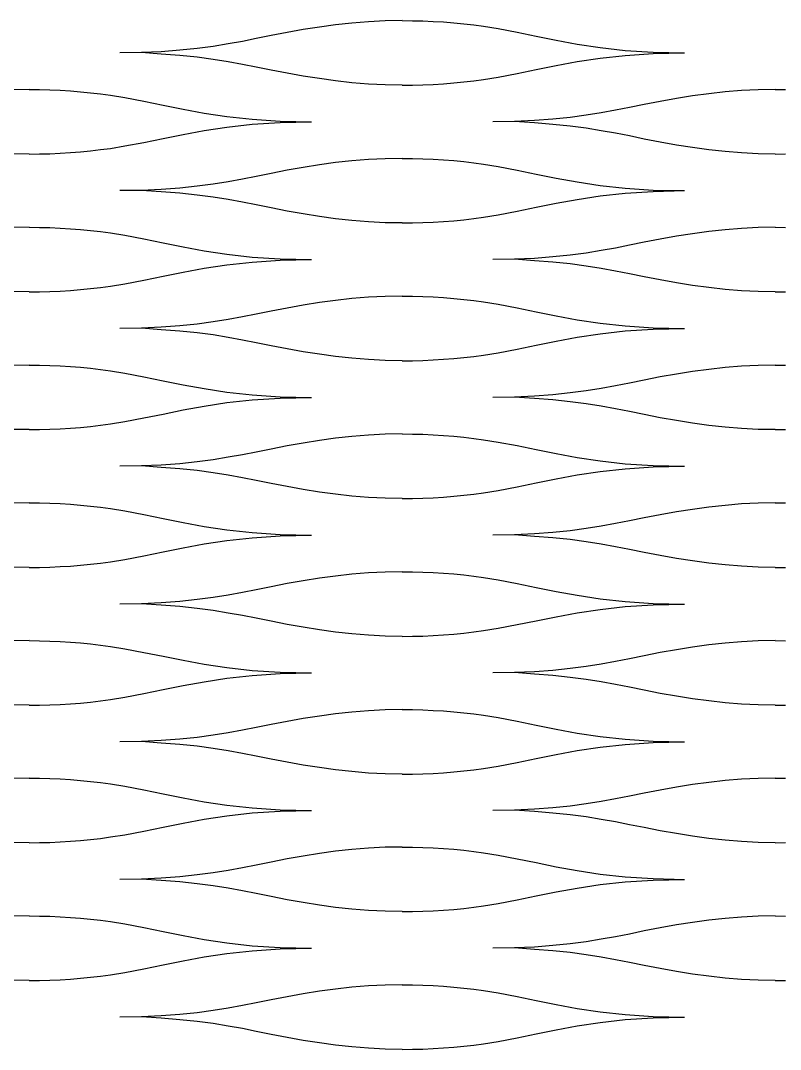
# Model space of a CAD drawing. Extents: x -52 to 52, y -74 to 74.
# Drawn here: x -26.3 to 0.18, y -36.51 to -0.68 of the extents above; entities that cross this region are included whole.
import ezdxf

# ---------------------------------------------------------------- set-up
doc = ezdxf.new("R2010")
doc.units = 0
doc.header["$MEASUREMENT"] = 0
doc.layers.get('0').update_dxf_attribs({"linetype": 'CONTINUOUS'})

msp = doc.modelspace()

# ---------------------------------------------------------------- linework, layer by layer
for p, q in [((-14.174, -0.716), (-14.749, -0.763)), ((-13.592, -0.687), (-14.174, -0.716)), ((-13, -0.677), (-13.592, -0.687)), ((-13, -0.677), (-12.639, -0.68)), ((-12.639, -0.68), (-12.278, -0.689)), ((-12.278, -0.689), (-11.918, -0.705)), ((-11.918, -0.705), (-11.56, -0.726)), ((-16.446, -0.992), (-17.007, -1.092)), ((-15.883, -0.903), (-16.446, -0.992)), ((-15.318, -0.826), (-15.883, -0.903)), ((-14.749, -0.763), (-15.318, -0.826)), ((-11.56, -0.726), (-11.205, -0.755)), ((-11.205, -0.755), (-10.854, -0.789)), ((-10.854, -0.789), (-10.506, -0.829)), ((-10.506, -0.829), (-10.163, -0.876)), ((-10.163, -0.876), (-9.659, -0.958)), ((-9.659, -0.958), (-8.996, -1.084)), ((-18.561, -1.4), (-19.061, -1.49)), ((-18.083, -1.306), (-18.561, -1.4)), ((-17.569, -1.201), (-18.083, -1.306)), ((-17.007, -1.092), (-17.569, -1.201)), ((-8.996, -1.084), (-8.328, -1.221)), ((-8.328, -1.221), (-7.636, -1.362)), ((-7.636, -1.362), (-6.901, -1.497)), ((-22.087, -1.791), (-22.839, -1.802)), ((-21.392, -1.76), (-22.087, -1.791)), ((-21.392, -1.843), (-22.087, -1.791)), ((-20.748, -1.711), (-21.392, -1.76)), ((-20.148, -1.649), (-20.748, -1.711)), ((-19.588, -1.574), (-20.148, -1.649)), ((-19.061, -1.49), (-19.588, -1.574)), ((-6.901, -1.497), (-6.105, -1.617)), ((-6.105, -1.617), (-5.229, -1.714)), ((-5.229, -1.714), (-4.254, -1.778)), ((-4.254, -1.778), (-3.161, -1.802)), ((-20.748, -1.892), (-21.392, -1.843)), ((-20.148, -1.954), (-20.748, -1.892)), ((-19.588, -2.029), (-20.148, -1.954)), ((-19.061, -2.113), (-19.588, -2.029)), ((-18.561, -2.203), (-19.061, -2.113)), ((-7.636, -2.241), (-6.901, -2.106)), ((-6.901, -2.106), (-6.105, -1.986)), ((-6.105, -1.986), (-5.229, -1.889)), ((-5.229, -1.889), (-4.254, -1.825)), ((-4.254, -1.825), (-3.161, -1.802)), ((-18.083, -2.297), (-18.561, -2.203)), ((-17.569, -2.402), (-18.083, -2.297)), ((-17.007, -2.511), (-17.569, -2.402)), ((-8.996, -2.519), (-8.328, -2.382)), ((-8.328, -2.382), (-7.636, -2.241)), ((-16.446, -2.611), (-17.007, -2.511)), ((-15.883, -2.7), (-16.446, -2.611)), ((-15.318, -2.777), (-15.883, -2.7)), ((-14.749, -2.84), (-15.318, -2.777)), ((-14.174, -2.887), (-14.749, -2.84)), ((-11.56, -2.876), (-11.205, -2.848)), ((-11.205, -2.848), (-10.854, -2.814)), ((-10.854, -2.814), (-10.506, -2.774)), ((-10.506, -2.774), (-10.163, -2.727)), ((-10.163, -2.727), (-9.659, -2.645)), ((-9.659, -2.645), (-8.996, -2.519)), ((-26, -3.076), (-26.592, -3.087)), ((-26, -3.076), (-25.639, -3.079)), ((-25.639, -3.079), (-25.278, -3.089)), ((-25.278, -3.089), (-24.918, -3.104)), ((-24.918, -3.104), (-24.56, -3.126)), ((-24.56, -3.126), (-24.205, -3.154)), ((-24.205, -3.154), (-23.854, -3.188)), ((-23.854, -3.188), (-23.506, -3.229)), ((-13.592, -2.916), (-14.174, -2.887)), ((-13, -2.926), (-13.592, -2.916)), ((-13, -2.926), (-12.639, -2.923)), ((-12.639, -2.923), (-12.278, -2.914)), ((-12.278, -2.914), (-11.918, -2.898)), ((-11.918, -2.898), (-11.56, -2.876)), ((-1.749, -3.163), (-2.318, -3.225)), ((-1.174, -3.116), (-1.749, -3.163)), ((-0.592, -3.087), (-1.174, -3.116)), ((0, -3.076), (-0.592, -3.087)), ((0, -3.076), (0.361, -3.079)), ((-23.506, -3.229), (-23.163, -3.276)), ((-23.163, -3.276), (-22.659, -3.357)), ((-22.659, -3.357), (-21.996, -3.483)), ((-21.996, -3.483), (-21.328, -3.621)), ((-4.007, -3.491), (-4.569, -3.6)), ((-3.446, -3.391), (-4.007, -3.491)), ((-2.883, -3.302), (-3.446, -3.391)), ((-2.318, -3.225), (-2.883, -3.302)), ((-21.328, -3.621), (-20.636, -3.762)), ((-20.636, -3.762), (-19.901, -3.896)), ((-19.901, -3.896), (-19.105, -4.017)), ((-6.061, -3.89), (-6.588, -3.974)), ((-5.561, -3.799), (-6.061, -3.89)), ((-5.083, -3.705), (-5.561, -3.799)), ((-4.569, -3.6), (-5.083, -3.705)), ((-19.105, -4.017), (-18.229, -4.113)), ((-19.105, -4.386), (-18.229, -4.289)), ((-18.229, -4.113), (-17.254, -4.178)), ((-18.229, -4.289), (-17.254, -4.225)), ((-17.254, -4.178), (-16.161, -4.201)), ((-17.254, -4.225), (-16.161, -4.201)), ((-9.087, -4.19), (-9.839, -4.201)), ((-8.392, -4.159), (-9.087, -4.19)), ((-8.392, -4.243), (-9.087, -4.19)), ((-7.748, -4.111), (-8.392, -4.159)), ((-7.748, -4.291), (-8.392, -4.243)), ((-7.148, -4.048), (-7.748, -4.111)), ((-7.148, -4.354), (-7.748, -4.291)), ((-6.588, -3.974), (-7.148, -4.048)), ((-21.328, -4.781), (-20.636, -4.641)), ((-20.636, -4.641), (-19.901, -4.506)), ((-19.901, -4.506), (-19.105, -4.386)), ((-6.588, -4.429), (-7.148, -4.354)), ((-6.061, -4.513), (-6.588, -4.429)), ((-5.561, -4.603), (-6.061, -4.513)), ((-5.083, -4.697), (-5.561, -4.603)), ((-22.659, -5.045), (-21.996, -4.919)), ((-21.996, -4.919), (-21.328, -4.781)), ((-4.569, -4.802), (-5.083, -4.697)), ((-4.007, -4.911), (-4.569, -4.802)), ((-3.446, -5.011), (-4.007, -4.911)), ((-2.883, -5.1), (-3.446, -5.011)), ((-26, -5.326), (-26.592, -5.316)), ((-26, -5.326), (-25.639, -5.323)), ((-25.639, -5.323), (-25.278, -5.314)), ((-25.278, -5.314), (-24.918, -5.298)), ((-24.918, -5.298), (-24.56, -5.276)), ((-24.56, -5.276), (-24.205, -5.248)), ((-24.205, -5.248), (-23.854, -5.214)), ((-23.854, -5.214), (-23.506, -5.173)), ((-23.506, -5.173), (-23.163, -5.127)), ((-23.163, -5.127), (-22.659, -5.045)), ((-2.318, -5.177), (-2.883, -5.1)), ((-1.749, -5.24), (-2.318, -5.177)), ((-1.174, -5.286), (-1.749, -5.24)), ((-0.592, -5.316), (-1.174, -5.286)), ((0, -5.326), (-0.592, -5.316)), ((0, -5.326), (0.361, -5.323)), ((-15.883, -5.702), (-16.446, -5.791)), ((-15.318, -5.625), (-15.883, -5.702)), ((-14.749, -5.563), (-15.318, -5.625)), ((-14.174, -5.516), (-14.749, -5.563)), ((-13.592, -5.487), (-14.174, -5.516)), ((-13, -5.476), (-13.592, -5.487)), ((-13, -5.476), (-12.639, -5.479)), ((-12.639, -5.479), (-12.278, -5.489)), ((-12.278, -5.489), (-11.918, -5.504)), ((-11.918, -5.504), (-11.56, -5.526)), ((-11.56, -5.526), (-11.205, -5.554)), ((-11.205, -5.554), (-10.854, -5.588)), ((-10.854, -5.588), (-10.506, -5.629)), ((-10.506, -5.629), (-10.163, -5.676)), ((-10.163, -5.676), (-9.659, -5.757)), ((-17.569, -6), (-18.083, -6.105)), ((-17.007, -5.891), (-17.569, -6)), ((-16.446, -5.791), (-17.007, -5.891)), ((-9.659, -5.757), (-8.996, -5.883)), ((-8.996, -5.883), (-8.328, -6.021)), ((-8.328, -6.021), (-7.636, -6.162)), ((-20.148, -6.448), (-20.748, -6.511)), ((-19.588, -6.374), (-20.148, -6.448)), ((-19.061, -6.29), (-19.588, -6.374)), ((-18.561, -6.199), (-19.061, -6.29)), ((-18.083, -6.105), (-18.561, -6.199)), ((-7.636, -6.162), (-6.901, -6.296)), ((-6.901, -6.296), (-6.105, -6.417)), ((-6.105, -6.417), (-5.229, -6.513)), ((-22.087, -6.59), (-22.839, -6.601)), ((-21.392, -6.559), (-22.087, -6.59)), ((-21.392, -6.643), (-22.087, -6.59)), ((-20.748, -6.511), (-21.392, -6.559)), ((-20.748, -6.691), (-21.392, -6.643)), ((-20.148, -6.754), (-20.748, -6.691)), ((-19.588, -6.829), (-20.148, -6.754)), ((-6.901, -6.906), (-6.105, -6.786)), ((-6.105, -6.786), (-5.229, -6.689)), ((-5.229, -6.513), (-4.254, -6.578)), ((-5.229, -6.689), (-4.254, -6.625)), ((-4.254, -6.578), (-3.161, -6.601)), ((-4.254, -6.625), (-3.161, -6.601)), ((-19.061, -6.913), (-19.588, -6.829)), ((-18.561, -7.003), (-19.061, -6.913)), ((-18.083, -7.097), (-18.561, -7.003)), ((-17.569, -7.202), (-18.083, -7.097)), ((-8.328, -7.181), (-7.636, -7.041)), ((-7.636, -7.041), (-6.901, -6.906)), ((-17.007, -7.311), (-17.569, -7.202)), ((-16.446, -7.411), (-17.007, -7.311)), ((-15.883, -7.5), (-16.446, -7.411)), ((-15.318, -7.577), (-15.883, -7.5)), ((-10.163, -7.527), (-9.659, -7.445)), ((-9.659, -7.445), (-8.996, -7.319)), ((-8.996, -7.319), (-8.328, -7.181)), ((-26, -7.876), (-26.592, -7.886)), ((-26, -7.876), (-25.639, -7.879)), ((-25.639, -7.879), (-25.278, -7.888)), ((-14.749, -7.64), (-15.318, -7.577)), ((-14.174, -7.686), (-14.749, -7.64)), ((-13.592, -7.716), (-14.174, -7.686)), ((-13, -7.726), (-13.592, -7.716)), ((-13, -7.726), (-12.639, -7.723)), ((-12.639, -7.723), (-12.278, -7.714)), ((-12.278, -7.714), (-11.918, -7.698)), ((-11.918, -7.698), (-11.56, -7.676)), ((-11.56, -7.676), (-11.205, -7.648)), ((-11.205, -7.648), (-10.854, -7.614)), ((-10.854, -7.614), (-10.506, -7.573)), ((-10.506, -7.573), (-10.163, -7.527)), ((0, -7.876), (-0.592, -7.886)), ((0, -7.876), (0.361, -7.879)), ((-25.278, -7.888), (-24.918, -7.904)), ((-24.918, -7.904), (-24.56, -7.926)), ((-24.56, -7.926), (-24.205, -7.954)), ((-24.205, -7.954), (-23.854, -7.988)), ((-23.854, -7.988), (-23.506, -8.029)), ((-23.506, -8.029), (-23.163, -8.075)), ((-23.163, -8.075), (-22.659, -8.157)), ((-22.659, -8.157), (-21.996, -8.283)), ((-3.446, -8.191), (-4.007, -8.291)), ((-2.883, -8.102), (-3.446, -8.191)), ((-2.318, -8.025), (-2.883, -8.102)), ((-1.749, -7.962), (-2.318, -8.025)), ((-1.174, -7.916), (-1.749, -7.962)), ((-0.592, -7.886), (-1.174, -7.916)), ((-21.996, -8.283), (-21.328, -8.421)), ((-21.328, -8.421), (-20.636, -8.561)), ((-20.636, -8.561), (-19.901, -8.696)), ((-5.561, -8.599), (-6.061, -8.689)), ((-5.083, -8.505), (-5.561, -8.599)), ((-4.569, -8.4), (-5.083, -8.505)), ((-4.007, -8.291), (-4.569, -8.4)), ((-19.901, -8.696), (-19.105, -8.816)), ((-19.105, -8.816), (-18.229, -8.913)), ((-18.229, -8.913), (-17.254, -8.977)), ((-8.392, -8.959), (-9.087, -8.99)), ((-7.748, -8.911), (-8.392, -8.959)), ((-7.148, -8.848), (-7.748, -8.911)), ((-6.588, -8.773), (-7.148, -8.848)), ((-6.061, -8.689), (-6.588, -8.773)), ((-20.636, -9.44), (-19.901, -9.306)), ((-19.901, -9.306), (-19.105, -9.185)), ((-19.105, -9.185), (-18.229, -9.089)), ((-18.229, -9.089), (-17.254, -9.024)), ((-17.254, -8.977), (-16.161, -9.001)), ((-17.254, -9.024), (-16.161, -9.001)), ((-9.087, -8.99), (-9.839, -9.001)), ((-8.392, -9.043), (-9.087, -8.99)), ((-7.748, -9.091), (-8.392, -9.043)), ((-7.148, -9.154), (-7.748, -9.091)), ((-6.588, -9.228), (-7.148, -9.154)), ((-6.061, -9.312), (-6.588, -9.228)), ((-5.561, -9.403), (-6.061, -9.312)), ((-21.996, -9.719), (-21.328, -9.581)), ((-21.328, -9.581), (-20.636, -9.44)), ((-5.083, -9.497), (-5.561, -9.403)), ((-4.569, -9.602), (-5.083, -9.497)), ((-4.007, -9.711), (-4.569, -9.602)), ((-24.205, -10.048), (-23.854, -10.013)), ((-23.854, -10.013), (-23.506, -9.973)), ((-23.506, -9.973), (-23.163, -9.926)), ((-23.163, -9.926), (-22.659, -9.845)), ((-22.659, -9.845), (-21.996, -9.719)), ((-3.446, -9.811), (-4.007, -9.711)), ((-2.883, -9.9), (-3.446, -9.811)), ((-2.318, -9.977), (-2.883, -9.9)), ((-1.749, -10.039), (-2.318, -9.977)), ((-26, -10.126), (-26.592, -10.116)), ((-26, -10.126), (-25.639, -10.123)), ((-25.639, -10.123), (-25.278, -10.113)), ((-25.278, -10.113), (-24.918, -10.098)), ((-24.918, -10.098), (-24.56, -10.076)), ((-24.56, -10.076), (-24.205, -10.048)), ((-14.749, -10.362), (-15.318, -10.425)), ((-14.174, -10.316), (-14.749, -10.362)), ((-13.592, -10.286), (-14.174, -10.316)), ((-13, -10.276), (-13.592, -10.286)), ((-13, -10.276), (-12.639, -10.279)), ((-12.639, -10.279), (-12.278, -10.288)), ((-12.278, -10.288), (-11.918, -10.304)), ((-11.918, -10.304), (-11.56, -10.326)), ((-11.56, -10.326), (-11.205, -10.354)), ((-11.205, -10.354), (-10.854, -10.388)), ((-10.854, -10.388), (-10.506, -10.429)), ((-1.174, -10.086), (-1.749, -10.039)), ((-0.592, -10.116), (-1.174, -10.086)), ((0, -10.126), (-0.592, -10.116)), ((0, -10.126), (0.361, -10.123)), ((-17.007, -10.691), (-17.569, -10.8)), ((-16.446, -10.591), (-17.007, -10.691)), ((-15.883, -10.502), (-16.446, -10.591)), ((-15.318, -10.425), (-15.883, -10.502)), ((-10.506, -10.429), (-10.163, -10.475)), ((-10.163, -10.475), (-9.659, -10.557)), ((-9.659, -10.557), (-8.996, -10.683)), ((-8.996, -10.683), (-8.328, -10.821)), ((-19.061, -11.089), (-19.588, -11.173)), ((-18.561, -10.999), (-19.061, -11.089)), ((-18.083, -10.905), (-18.561, -10.999)), ((-17.569, -10.8), (-18.083, -10.905)), ((-8.328, -10.821), (-7.636, -10.961)), ((-7.636, -10.961), (-6.901, -11.096)), ((-6.901, -11.096), (-6.105, -11.216)), ((-22.087, -11.39), (-22.839, -11.401)), ((-21.392, -11.359), (-22.087, -11.39)), ((-21.392, -11.443), (-22.087, -11.39)), ((-20.748, -11.311), (-21.392, -11.359)), ((-20.748, -11.491), (-21.392, -11.443)), ((-20.148, -11.248), (-20.748, -11.311)), ((-19.588, -11.173), (-20.148, -11.248)), ((-6.105, -11.216), (-5.229, -11.313)), ((-5.229, -11.313), (-4.254, -11.377)), ((-5.229, -11.489), (-4.254, -11.424)), ((-4.254, -11.377), (-3.161, -11.401)), ((-4.254, -11.424), (-3.161, -11.401)), ((-20.148, -11.554), (-20.748, -11.491)), ((-19.588, -11.628), (-20.148, -11.554)), ((-19.061, -11.712), (-19.588, -11.628)), ((-18.561, -11.803), (-19.061, -11.712)), ((-18.083, -11.897), (-18.561, -11.803)), ((-7.636, -11.84), (-6.901, -11.706)), ((-6.901, -11.706), (-6.105, -11.585)), ((-6.105, -11.585), (-5.229, -11.489)), ((-17.569, -12.002), (-18.083, -11.897)), ((-17.007, -12.111), (-17.569, -12.002)), ((-16.446, -12.211), (-17.007, -12.111)), ((-9.659, -12.245), (-8.996, -12.119)), ((-8.996, -12.119), (-8.328, -11.981)), ((-8.328, -11.981), (-7.636, -11.84)), ((-15.883, -12.3), (-16.446, -12.211)), ((-15.318, -12.377), (-15.883, -12.3)), ((-14.749, -12.439), (-15.318, -12.377)), ((-14.174, -12.486), (-14.749, -12.439)), ((-13.592, -12.516), (-14.174, -12.486)), ((-13, -12.526), (-13.592, -12.516)), ((-13, -12.526), (-12.639, -12.523)), ((-12.639, -12.523), (-12.278, -12.513)), ((-12.278, -12.513), (-11.918, -12.498)), ((-11.918, -12.498), (-11.56, -12.476)), ((-11.56, -12.476), (-11.205, -12.448)), ((-11.205, -12.448), (-10.854, -12.413)), ((-10.854, -12.413), (-10.506, -12.373)), ((-10.506, -12.373), (-10.163, -12.326)), ((-10.163, -12.326), (-9.659, -12.245)), ((-26, -12.676), (-26.592, -12.686)), ((-26, -12.676), (-25.639, -12.679)), ((-25.639, -12.679), (-25.278, -12.688)), ((-25.278, -12.688), (-24.918, -12.704)), ((-24.918, -12.704), (-24.56, -12.726)), ((-24.56, -12.726), (-24.205, -12.754)), ((-24.205, -12.754), (-23.854, -12.788)), ((-23.854, -12.788), (-23.506, -12.828)), ((-23.506, -12.828), (-23.163, -12.875)), ((-23.163, -12.875), (-22.659, -12.957)), ((-2.318, -12.825), (-2.883, -12.902)), ((-1.749, -12.762), (-2.318, -12.825)), ((-1.174, -12.715), (-1.749, -12.762)), ((-0.592, -12.686), (-1.174, -12.715)), ((0, -12.676), (-0.592, -12.686)), ((0, -12.676), (0.361, -12.679)), ((-22.659, -12.957), (-21.996, -13.083)), ((-21.996, -13.083), (-21.328, -13.22)), ((-21.328, -13.22), (-20.636, -13.361)), ((-4.569, -13.2), (-5.083, -13.305)), ((-4.007, -13.091), (-4.569, -13.2)), ((-3.446, -12.991), (-4.007, -13.091)), ((-2.883, -12.902), (-3.446, -12.991)), ((-20.636, -13.361), (-19.901, -13.496)), ((-19.901, -13.496), (-19.105, -13.616)), ((-19.105, -13.616), (-18.229, -13.713)), ((-6.588, -13.573), (-7.148, -13.648)), ((-6.061, -13.489), (-6.588, -13.573)), ((-5.561, -13.399), (-6.061, -13.489)), ((-5.083, -13.305), (-5.561, -13.399)), ((-19.105, -13.985), (-18.229, -13.888)), ((-18.229, -13.713), (-17.254, -13.777)), ((-18.229, -13.888), (-17.254, -13.824)), ((-17.254, -13.777), (-16.161, -13.801)), ((-17.254, -13.824), (-16.161, -13.801)), ((-9.087, -13.79), (-9.839, -13.801)), ((-8.392, -13.759), (-9.087, -13.79)), ((-8.392, -13.842), (-9.087, -13.79)), ((-7.748, -13.711), (-8.392, -13.759)), ((-7.748, -13.891), (-8.392, -13.842)), ((-7.148, -13.648), (-7.748, -13.711)), ((-7.148, -13.953), (-7.748, -13.891)), ((-6.588, -14.028), (-7.148, -13.953)), ((-21.328, -14.381), (-20.636, -14.24)), ((-20.636, -14.24), (-19.901, -14.105)), ((-19.901, -14.105), (-19.105, -13.985)), ((-6.061, -14.112), (-6.588, -14.028)), ((-5.561, -14.202), (-6.061, -14.112)), ((-5.083, -14.296), (-5.561, -14.202)), ((-4.569, -14.401), (-5.083, -14.296)), ((-23.163, -14.726), (-22.659, -14.644)), ((-22.659, -14.644), (-21.996, -14.518)), ((-21.996, -14.518), (-21.328, -14.381)), ((-4.007, -14.51), (-4.569, -14.401)), ((-3.446, -14.61), (-4.007, -14.51)), ((-2.883, -14.699), (-3.446, -14.61)), ((-26, -14.925), (-26.592, -14.915)), ((-26, -14.925), (-25.639, -14.922)), ((-25.639, -14.922), (-25.278, -14.913)), ((-25.278, -14.913), (-24.918, -14.897)), ((-24.918, -14.897), (-24.56, -14.876)), ((-24.56, -14.876), (-24.205, -14.847)), ((-24.205, -14.847), (-23.854, -14.813)), ((-23.854, -14.813), (-23.506, -14.773)), ((-23.506, -14.773), (-23.163, -14.726)), ((-2.318, -14.776), (-2.883, -14.699)), ((-1.749, -14.839), (-2.318, -14.776)), ((-1.174, -14.886), (-1.749, -14.839)), ((-0.592, -14.915), (-1.174, -14.886)), ((0, -14.925), (-0.592, -14.915)), ((0, -14.925), (0.361, -14.922)), ((-16.446, -15.391), (-17.007, -15.491)), ((-15.883, -15.302), (-16.446, -15.391)), ((-15.318, -15.225), (-15.883, -15.302)), ((-14.749, -15.162), (-15.318, -15.225)), ((-14.174, -15.115), (-14.749, -15.162)), ((-13.592, -15.086), (-14.174, -15.115)), ((-13, -15.076), (-13.592, -15.086)), ((-13, -15.076), (-12.639, -15.079)), ((-12.639, -15.079), (-12.278, -15.088)), ((-12.278, -15.088), (-11.918, -15.104)), ((-11.918, -15.104), (-11.56, -15.126)), ((-11.56, -15.126), (-11.205, -15.154)), ((-11.205, -15.154), (-10.854, -15.188)), ((-10.854, -15.188), (-10.506, -15.228)), ((-10.506, -15.228), (-10.163, -15.275)), ((-10.163, -15.275), (-9.659, -15.357)), ((-9.659, -15.357), (-8.996, -15.483)), ((-18.083, -15.705), (-18.561, -15.799)), ((-17.569, -15.6), (-18.083, -15.705)), ((-17.007, -15.491), (-17.569, -15.6)), ((-8.996, -15.483), (-8.328, -15.62)), ((-8.328, -15.62), (-7.636, -15.761)), ((-7.636, -15.761), (-6.901, -15.896)), ((-20.748, -16.111), (-21.392, -16.159)), ((-20.148, -16.048), (-20.748, -16.111)), ((-19.588, -15.973), (-20.148, -16.048)), ((-19.061, -15.889), (-19.588, -15.973)), ((-18.561, -15.799), (-19.061, -15.889)), ((-6.901, -15.896), (-6.105, -16.016)), ((-6.105, -16.016), (-5.229, -16.113)), ((-5.229, -16.113), (-4.254, -16.177)), ((-22.087, -16.19), (-22.839, -16.201)), ((-21.392, -16.159), (-22.087, -16.19)), ((-21.392, -16.242), (-22.087, -16.19)), ((-20.748, -16.291), (-21.392, -16.242)), ((-20.148, -16.353), (-20.748, -16.291)), ((-19.588, -16.428), (-20.148, -16.353)), ((-19.061, -16.512), (-19.588, -16.428)), ((-6.901, -16.505), (-6.105, -16.385)), ((-6.105, -16.385), (-5.229, -16.288)), ((-5.229, -16.288), (-4.254, -16.224)), ((-4.254, -16.177), (-3.161, -16.201)), ((-4.254, -16.224), (-3.161, -16.201)), ((-18.561, -16.602), (-19.061, -16.512)), ((-18.083, -16.696), (-18.561, -16.602)), ((-17.569, -16.801), (-18.083, -16.696)), ((-17.007, -16.91), (-17.569, -16.801)), ((-8.996, -16.918), (-8.328, -16.781)), ((-8.328, -16.781), (-7.636, -16.64)), ((-7.636, -16.64), (-6.901, -16.505)), ((-16.446, -17.01), (-17.007, -16.91)), ((-15.883, -17.099), (-16.446, -17.01)), ((-15.318, -17.176), (-15.883, -17.099)), ((-14.749, -17.239), (-15.318, -17.176)), ((-10.854, -17.213), (-10.506, -17.173)), ((-10.506, -17.173), (-10.163, -17.126)), ((-10.163, -17.126), (-9.659, -17.044)), ((-9.659, -17.044), (-8.996, -16.918)), ((-26, -17.475), (-26.592, -17.486)), ((-26, -17.475), (-25.639, -17.479)), ((-25.639, -17.479), (-25.278, -17.488)), ((-25.278, -17.488), (-24.918, -17.503)), ((-24.918, -17.503), (-24.56, -17.525)), ((-24.56, -17.525), (-24.205, -17.553)), ((-24.205, -17.553), (-23.854, -17.587)), ((-14.174, -17.286), (-14.749, -17.239)), ((-13.592, -17.315), (-14.174, -17.286)), ((-13, -17.325), (-13.592, -17.315)), ((-13, -17.325), (-12.639, -17.322)), ((-12.639, -17.322), (-12.278, -17.313)), ((-12.278, -17.313), (-11.918, -17.297)), ((-11.918, -17.297), (-11.56, -17.276)), ((-11.56, -17.276), (-11.205, -17.247)), ((-11.205, -17.247), (-10.854, -17.213)), ((-1.174, -17.515), (-1.749, -17.562)), ((-0.592, -17.486), (-1.174, -17.515)), ((0, -17.475), (-0.592, -17.486)), ((0, -17.475), (0.361, -17.479)), ((-23.854, -17.587), (-23.506, -17.628)), ((-23.506, -17.628), (-23.163, -17.675)), ((-23.163, -17.675), (-22.659, -17.756)), ((-22.659, -17.756), (-21.996, -17.882)), ((-21.996, -17.882), (-21.328, -18.02)), ((-4.007, -17.89), (-4.569, -17.999)), ((-3.446, -17.791), (-4.007, -17.89)), ((-2.883, -17.701), (-3.446, -17.791)), ((-2.318, -17.625), (-2.883, -17.701)), ((-1.749, -17.562), (-2.318, -17.625)), ((-21.328, -18.02), (-20.636, -18.161)), ((-20.636, -18.161), (-19.901, -18.295)), ((-5.561, -18.198), (-6.061, -18.289)), ((-5.083, -18.104), (-5.561, -18.198)), ((-4.569, -17.999), (-5.083, -18.104)), ((-19.901, -18.295), (-19.105, -18.416)), ((-19.105, -18.416), (-18.229, -18.512)), ((-18.229, -18.512), (-17.254, -18.577)), ((-18.229, -18.688), (-17.254, -18.624)), ((-17.254, -18.577), (-16.161, -18.6)), ((-17.254, -18.624), (-16.161, -18.6)), ((-9.087, -18.589), (-9.839, -18.6)), ((-8.392, -18.558), (-9.087, -18.589)), ((-8.392, -18.642), (-9.087, -18.589)), ((-7.748, -18.51), (-8.392, -18.558)), ((-7.148, -18.447), (-7.748, -18.51)), ((-6.588, -18.373), (-7.148, -18.447)), ((-6.061, -18.289), (-6.588, -18.373)), ((-20.636, -19.04), (-19.901, -18.905)), ((-19.901, -18.905), (-19.105, -18.785)), ((-19.105, -18.785), (-18.229, -18.688)), ((-7.748, -18.69), (-8.392, -18.642)), ((-7.148, -18.753), (-7.748, -18.69)), ((-6.588, -18.828), (-7.148, -18.753)), ((-6.061, -18.912), (-6.588, -18.828)), ((-5.561, -19.002), (-6.061, -18.912)), ((-22.659, -19.444), (-21.996, -19.318)), ((-21.996, -19.318), (-21.328, -19.18)), ((-21.328, -19.18), (-20.636, -19.04)), ((-5.083, -19.096), (-5.561, -19.002)), ((-4.569, -19.201), (-5.083, -19.096)), ((-4.007, -19.31), (-4.569, -19.201)), ((-3.446, -19.41), (-4.007, -19.31)), ((-25.278, -19.713), (-24.918, -19.697)), ((-24.918, -19.697), (-24.56, -19.675)), ((-24.56, -19.675), (-24.205, -19.647)), ((-24.205, -19.647), (-23.854, -19.613)), ((-23.854, -19.613), (-23.506, -19.572)), ((-23.506, -19.572), (-23.163, -19.526)), ((-23.163, -19.526), (-22.659, -19.444)), ((-2.883, -19.499), (-3.446, -19.41)), ((-2.318, -19.576), (-2.883, -19.499)), ((-1.749, -19.639), (-2.318, -19.576)), ((-1.174, -19.686), (-1.749, -19.639)), ((-0.592, -19.715), (-1.174, -19.686)), ((-26, -19.725), (-26.592, -19.715)), ((-26, -19.725), (-25.639, -19.722)), ((-25.639, -19.722), (-25.278, -19.713)), ((-15.318, -20.025), (-15.883, -20.101)), ((-14.749, -19.962), (-15.318, -20.025)), ((-14.174, -19.915), (-14.749, -19.962)), ((-13.592, -19.886), (-14.174, -19.915)), ((-13, -19.875), (-13.592, -19.886)), ((-13, -19.875), (-12.639, -19.879)), ((-12.639, -19.879), (-12.278, -19.888)), ((-12.278, -19.888), (-11.918, -19.903)), ((-11.918, -19.903), (-11.56, -19.925)), ((-11.56, -19.925), (-11.205, -19.953)), ((-11.205, -19.953), (-10.854, -19.987)), ((-10.854, -19.987), (-10.506, -20.028)), ((-10.506, -20.028), (-10.163, -20.075)), ((0, -19.725), (-0.592, -19.715)), ((0, -19.725), (0.361, -19.722)), ((-17.569, -20.399), (-18.083, -20.504)), ((-17.007, -20.29), (-17.569, -20.399)), ((-16.446, -20.191), (-17.007, -20.29)), ((-15.883, -20.101), (-16.446, -20.191)), ((-10.163, -20.075), (-9.659, -20.156)), ((-9.659, -20.156), (-8.996, -20.282)), ((-8.996, -20.282), (-8.328, -20.42)), ((-8.328, -20.42), (-7.636, -20.561)), ((-19.588, -20.773), (-20.148, -20.847)), ((-19.061, -20.689), (-19.588, -20.773)), ((-18.561, -20.598), (-19.061, -20.689)), ((-18.083, -20.504), (-18.561, -20.598)), ((-7.636, -20.561), (-6.901, -20.695)), ((-6.901, -20.695), (-6.105, -20.816)), ((-22.087, -20.989), (-22.839, -21)), ((-21.392, -20.958), (-22.087, -20.989)), ((-21.392, -21.042), (-22.087, -20.989)), ((-20.748, -20.91), (-21.392, -20.958)), ((-20.748, -21.09), (-21.392, -21.042)), ((-20.148, -20.847), (-20.748, -20.91)), ((-20.148, -21.153), (-20.748, -21.09)), ((-6.105, -20.816), (-5.229, -20.912)), ((-6.105, -21.185), (-5.229, -21.088)), ((-5.229, -20.912), (-4.254, -20.977)), ((-5.229, -21.088), (-4.254, -21.024)), ((-4.254, -20.977), (-3.161, -21)), ((-4.254, -21.024), (-3.161, -21)), ((-19.588, -21.228), (-20.148, -21.153)), ((-19.061, -21.312), (-19.588, -21.228)), ((-18.561, -21.402), (-19.061, -21.312)), ((-18.083, -21.496), (-18.561, -21.402)), ((-17.569, -21.601), (-18.083, -21.496)), ((-8.328, -21.58), (-7.636, -21.44)), ((-7.636, -21.44), (-6.901, -21.305)), ((-6.901, -21.305), (-6.105, -21.185)), ((-17.007, -21.71), (-17.569, -21.601)), ((-16.446, -21.81), (-17.007, -21.71)), ((-15.883, -21.899), (-16.446, -21.81)), ((-10.163, -21.926), (-9.659, -21.844)), ((-9.659, -21.844), (-8.996, -21.718)), ((-8.996, -21.718), (-8.328, -21.58)), ((-15.318, -21.976), (-15.883, -21.899)), ((-14.749, -22.039), (-15.318, -21.976)), ((-14.174, -22.086), (-14.749, -22.039)), ((-13.592, -22.115), (-14.174, -22.086)), ((-13, -22.125), (-13.592, -22.115)), ((-13, -22.125), (-12.639, -22.122)), ((-12.639, -22.122), (-12.278, -22.113)), ((-12.278, -22.113), (-11.918, -22.097)), ((-11.918, -22.097), (-11.56, -22.075)), ((-11.56, -22.075), (-11.205, -22.047)), ((-11.205, -22.047), (-10.854, -22.013)), ((-10.854, -22.013), (-10.506, -21.972)), ((-10.506, -21.972), (-10.163, -21.926)), ((-26, -22.275), (-26.592, -22.285)), ((-26, -22.275), (-25.639, -22.278)), ((-25.639, -22.278), (-25.278, -22.288)), ((-25.278, -22.288), (-24.918, -22.303)), ((-24.918, -22.303), (-24.56, -22.325)), ((-24.56, -22.325), (-24.205, -22.353)), ((-24.205, -22.353), (-23.854, -22.387)), ((-23.854, -22.387), (-23.506, -22.428)), ((-23.506, -22.428), (-23.163, -22.474)), ((-23.163, -22.474), (-22.659, -22.556)), ((-22.659, -22.556), (-21.996, -22.682)), ((-2.883, -22.501), (-3.446, -22.59)), ((-2.318, -22.424), (-2.883, -22.501)), ((-1.749, -22.362), (-2.318, -22.424)), ((-1.174, -22.315), (-1.749, -22.362)), ((-0.592, -22.285), (-1.174, -22.315)), ((0, -22.275), (-0.592, -22.285)), ((0, -22.275), (0.361, -22.278)), ((-21.996, -22.682), (-21.328, -22.82)), ((-21.328, -22.82), (-20.636, -22.96)), ((-5.083, -22.904), (-5.561, -22.998)), ((-4.569, -22.799), (-5.083, -22.904)), ((-4.007, -22.69), (-4.569, -22.799)), ((-3.446, -22.59), (-4.007, -22.69)), ((-20.636, -22.96), (-19.901, -23.095)), ((-19.901, -23.095), (-19.105, -23.215)), ((-19.105, -23.215), (-18.229, -23.312)), ((-7.148, -23.247), (-7.748, -23.31)), ((-6.588, -23.172), (-7.148, -23.247)), ((-6.061, -23.089), (-6.588, -23.172)), ((-5.561, -22.998), (-6.061, -23.089)), ((-19.901, -23.705), (-19.105, -23.585)), ((-19.105, -23.585), (-18.229, -23.488)), ((-18.229, -23.312), (-17.254, -23.376)), ((-18.229, -23.488), (-17.254, -23.423)), ((-17.254, -23.376), (-16.161, -23.4)), ((-17.254, -23.423), (-16.161, -23.4)), ((-9.087, -23.389), (-9.839, -23.4)), ((-8.392, -23.358), (-9.087, -23.389)), ((-8.392, -23.442), (-9.087, -23.389)), ((-7.748, -23.31), (-8.392, -23.358)), ((-7.748, -23.49), (-8.392, -23.442)), ((-7.148, -23.553), (-7.748, -23.49)), ((-6.588, -23.627), (-7.148, -23.553)), ((-6.061, -23.711), (-6.588, -23.627)), ((-21.996, -24.118), (-21.328, -23.98)), ((-21.328, -23.98), (-20.636, -23.839)), ((-20.636, -23.839), (-19.901, -23.705)), ((-5.561, -23.802), (-6.061, -23.711)), ((-5.083, -23.896), (-5.561, -23.802)), ((-4.569, -24.001), (-5.083, -23.896)), ((-4.007, -24.11), (-4.569, -24.001)), ((-23.506, -24.372), (-23.163, -24.325)), ((-23.163, -24.325), (-22.659, -24.244)), ((-22.659, -24.244), (-21.996, -24.118)), ((-3.446, -24.21), (-4.007, -24.11)), ((-2.883, -24.299), (-3.446, -24.21)), ((-2.318, -24.376), (-2.883, -24.299)), ((-26, -24.525), (-26.592, -24.515)), ((-26, -24.525), (-25.639, -24.522)), ((-25.639, -24.522), (-25.278, -24.512)), ((-25.278, -24.512), (-24.918, -24.497)), ((-24.918, -24.497), (-24.56, -24.475)), ((-24.56, -24.475), (-24.205, -24.447)), ((-24.205, -24.447), (-23.854, -24.413)), ((-23.854, -24.413), (-23.506, -24.372)), ((-14.174, -24.715), (-14.749, -24.762)), ((-13.592, -24.685), (-14.174, -24.715)), ((-13, -24.675), (-13.592, -24.685)), ((-13, -24.675), (-12.639, -24.678)), ((-12.639, -24.678), (-12.278, -24.688)), ((-12.278, -24.688), (-11.918, -24.703)), ((-11.918, -24.703), (-11.56, -24.725)), ((-11.56, -24.725), (-11.205, -24.753)), ((-1.749, -24.438), (-2.318, -24.376)), ((-1.174, -24.485), (-1.749, -24.438)), ((-0.592, -24.515), (-1.174, -24.485)), ((0, -24.525), (-0.592, -24.515)), ((0, -24.525), (0.361, -24.522)), ((-16.446, -24.99), (-17.007, -25.09)), ((-15.883, -24.901), (-16.446, -24.99)), ((-15.318, -24.824), (-15.883, -24.901)), ((-14.749, -24.762), (-15.318, -24.824)), ((-11.205, -24.753), (-10.854, -24.787)), ((-10.854, -24.787), (-10.506, -24.828)), ((-10.506, -24.828), (-10.163, -24.874)), ((-10.163, -24.874), (-9.659, -24.956)), ((-9.659, -24.956), (-8.996, -25.082)), ((-8.996, -25.082), (-8.328, -25.22)), ((-18.561, -25.398), (-19.061, -25.489)), ((-18.083, -25.304), (-18.561, -25.398)), ((-17.569, -25.199), (-18.083, -25.304)), ((-17.007, -25.09), (-17.569, -25.199)), ((-8.328, -25.22), (-7.636, -25.36)), ((-7.636, -25.36), (-6.901, -25.495)), ((-22.087, -25.789), (-22.839, -25.8)), ((-21.392, -25.758), (-22.087, -25.789)), ((-21.392, -25.842), (-22.087, -25.789)), ((-20.748, -25.71), (-21.392, -25.758)), ((-20.148, -25.647), (-20.748, -25.71)), ((-19.588, -25.572), (-20.148, -25.647)), ((-19.061, -25.489), (-19.588, -25.572)), ((-6.901, -25.495), (-6.105, -25.615)), ((-6.105, -25.615), (-5.229, -25.712)), ((-5.229, -25.712), (-4.254, -25.776)), ((-4.254, -25.776), (-3.161, -25.8)), ((-4.254, -25.823), (-3.161, -25.8)), ((-20.748, -25.89), (-21.392, -25.842)), ((-20.148, -25.953), (-20.748, -25.89)), ((-19.588, -26.027), (-20.148, -25.953)), ((-19.061, -26.111), (-19.588, -26.027)), ((-18.561, -26.202), (-19.061, -26.111)), ((-7.636, -26.239), (-6.901, -26.105)), ((-6.901, -26.105), (-6.105, -25.985)), ((-6.105, -25.985), (-5.229, -25.888)), ((-5.229, -25.888), (-4.254, -25.823)), ((-18.083, -26.296), (-18.561, -26.202)), ((-17.569, -26.401), (-18.083, -26.296)), ((-17.007, -26.51), (-17.569, -26.401)), ((-16.446, -26.61), (-17.007, -26.51)), ((-9.659, -26.644), (-8.996, -26.518)), ((-8.996, -26.518), (-8.328, -26.38)), ((-8.328, -26.38), (-7.636, -26.239)), ((-15.883, -26.699), (-16.446, -26.61)), ((-15.318, -26.776), (-15.883, -26.699)), ((-14.749, -26.838), (-15.318, -26.776)), ((-14.174, -26.885), (-14.749, -26.838)), ((-11.918, -26.897), (-11.56, -26.875)), ((-11.56, -26.875), (-11.205, -26.847)), ((-11.205, -26.847), (-10.854, -26.813)), ((-10.854, -26.813), (-10.506, -26.772)), ((-10.506, -26.772), (-10.163, -26.725)), ((-10.163, -26.725), (-9.659, -26.644)), ((-26, -27.064), (-26.592, -27.074)), ((-26, -27.064), (-25.639, -27.067)), ((-25.639, -27.067), (-25.278, -27.076)), ((-25.278, -27.076), (-24.918, -27.092)), ((-24.918, -27.092), (-24.56, -27.114)), ((-24.56, -27.114), (-24.205, -27.142)), ((-24.205, -27.142), (-23.854, -27.176)), ((-23.854, -27.176), (-23.506, -27.216)), ((-23.506, -27.216), (-23.163, -27.263)), ((-13.592, -26.915), (-14.174, -26.885)), ((-13, -26.925), (-13.592, -26.915)), ((-13, -26.925), (-12.639, -26.922)), ((-12.639, -26.922), (-12.278, -26.912)), ((-12.278, -26.912), (-11.918, -26.897)), ((-2.318, -27.213), (-2.883, -27.29)), ((-1.749, -27.15), (-2.318, -27.213)), ((-1.174, -27.103), (-1.749, -27.15)), ((-0.592, -27.074), (-1.174, -27.103)), ((0, -27.064), (-0.592, -27.074)), ((0, -27.064), (0.361, -27.067)), ((-23.163, -27.263), (-22.659, -27.345)), ((-22.659, -27.345), (-21.996, -27.471)), ((-21.996, -27.471), (-21.328, -27.608)), ((-4.569, -27.588), (-5.083, -27.693)), ((-4.007, -27.479), (-4.569, -27.588)), ((-3.446, -27.379), (-4.007, -27.479)), ((-2.883, -27.29), (-3.446, -27.379)), ((-21.328, -27.608), (-20.636, -27.749)), ((-20.636, -27.749), (-19.901, -27.884)), ((-19.901, -27.884), (-19.105, -28.004)), ((-6.061, -27.877), (-6.588, -27.961)), ((-5.561, -27.787), (-6.061, -27.877)), ((-5.083, -27.693), (-5.561, -27.787)), ((-19.105, -28.004), (-18.229, -28.101)), ((-19.105, -28.373), (-18.229, -28.277)), ((-18.229, -28.101), (-17.254, -28.165)), ((-18.229, -28.277), (-17.254, -28.212)), ((-17.254, -28.165), (-16.161, -28.189)), ((-17.254, -28.212), (-16.161, -28.189)), ((-9.087, -28.178), (-9.839, -28.189)), ((-8.392, -28.147), (-9.087, -28.178)), ((-8.392, -28.23), (-9.087, -28.178)), ((-7.748, -28.099), (-8.392, -28.147)), ((-7.748, -28.279), (-8.392, -28.23)), ((-7.148, -28.036), (-7.748, -28.099)), ((-7.148, -28.341), (-7.748, -28.279)), ((-6.588, -27.961), (-7.148, -28.036)), ((-21.328, -28.769), (-20.636, -28.628)), ((-20.636, -28.628), (-19.901, -28.493)), ((-19.901, -28.493), (-19.105, -28.373)), ((-6.588, -28.416), (-7.148, -28.341)), ((-6.061, -28.5), (-6.588, -28.416)), ((-5.561, -28.59), (-6.061, -28.5)), ((-5.083, -28.685), (-5.561, -28.59)), ((-22.659, -29.033), (-21.996, -28.907)), ((-21.996, -28.907), (-21.328, -28.769)), ((-4.569, -28.789), (-5.083, -28.685)), ((-4.007, -28.898), (-4.569, -28.789)), ((-3.446, -28.998), (-4.007, -28.898)), ((-2.883, -29.088), (-3.446, -28.998)), ((-26, -29.314), (-26.592, -29.303)), ((-26, -29.314), (-25.639, -29.31)), ((-25.639, -29.31), (-25.278, -29.301)), ((-25.278, -29.301), (-24.918, -29.285)), ((-24.918, -29.285), (-24.56, -29.264)), ((-24.56, -29.264), (-24.205, -29.236)), ((-24.205, -29.236), (-23.854, -29.201)), ((-23.854, -29.201), (-23.506, -29.161)), ((-23.506, -29.161), (-23.163, -29.114)), ((-23.163, -29.114), (-22.659, -29.033)), ((-2.318, -29.164), (-2.883, -29.088)), ((-1.749, -29.227), (-2.318, -29.164)), ((-1.174, -29.274), (-1.749, -29.227)), ((-0.592, -29.303), (-1.174, -29.274)), ((0, -29.314), (-0.592, -29.303)), ((0, -29.314), (0.361, -29.31)), ((-15.883, -29.69), (-16.446, -29.779)), ((-15.318, -29.613), (-15.883, -29.69)), ((-14.749, -29.55), (-15.318, -29.613)), ((-14.174, -29.503), (-14.749, -29.55)), ((-13.592, -29.474), (-14.174, -29.503)), ((-13, -29.464), (-13.592, -29.474)), ((-13, -29.464), (-12.639, -29.467)), ((-12.639, -29.467), (-12.278, -29.476)), ((-12.278, -29.476), (-11.918, -29.492)), ((-11.918, -29.492), (-11.56, -29.514)), ((-11.56, -29.514), (-11.205, -29.542)), ((-11.205, -29.542), (-10.854, -29.576)), ((-10.854, -29.576), (-10.506, -29.616)), ((-10.506, -29.616), (-10.163, -29.663)), ((-10.163, -29.663), (-9.659, -29.745)), ((-18.083, -30.093), (-18.561, -30.187)), ((-17.569, -29.988), (-18.083, -30.093)), ((-17.007, -29.879), (-17.569, -29.988)), ((-16.446, -29.779), (-17.007, -29.879)), ((-9.659, -29.745), (-8.996, -29.871)), ((-8.996, -29.871), (-8.328, -30.008)), ((-8.328, -30.008), (-7.636, -30.149)), ((-20.148, -30.436), (-20.748, -30.499)), ((-19.588, -30.361), (-20.148, -30.436)), ((-19.061, -30.277), (-19.588, -30.361)), ((-18.561, -30.187), (-19.061, -30.277)), ((-7.636, -30.149), (-6.901, -30.284)), ((-6.901, -30.284), (-6.105, -30.404)), ((-6.105, -30.404), (-5.229, -30.501)), ((-22.087, -30.578), (-22.839, -30.589)), ((-21.392, -30.547), (-22.087, -30.578)), ((-21.392, -30.63), (-22.087, -30.578)), ((-20.748, -30.499), (-21.392, -30.547)), ((-20.748, -30.679), (-21.392, -30.63)), ((-20.148, -30.741), (-20.748, -30.679)), ((-19.588, -30.816), (-20.148, -30.741)), ((-19.061, -30.9), (-19.588, -30.816)), ((-6.901, -30.893), (-6.105, -30.773)), ((-6.105, -30.773), (-5.229, -30.677)), ((-5.229, -30.501), (-4.254, -30.565)), ((-5.229, -30.677), (-4.254, -30.612)), ((-4.254, -30.565), (-3.161, -30.589)), ((-4.254, -30.612), (-3.161, -30.589)), ((-18.561, -30.99), (-19.061, -30.9)), ((-18.083, -31.085), (-18.561, -30.99)), ((-17.569, -31.189), (-18.083, -31.085)), ((-8.996, -31.307), (-8.328, -31.169)), ((-8.328, -31.169), (-7.636, -31.028)), ((-7.636, -31.028), (-6.901, -30.893)), ((-17.007, -31.298), (-17.569, -31.189)), ((-16.446, -31.398), (-17.007, -31.298)), ((-15.883, -31.488), (-16.446, -31.398)), ((-15.318, -31.564), (-15.883, -31.488)), ((-10.506, -31.561), (-10.163, -31.514)), ((-10.163, -31.514), (-9.659, -31.433)), ((-9.659, -31.433), (-8.996, -31.307)), ((-26, -31.864), (-26.592, -31.874)), ((-26, -31.864), (-25.639, -31.867)), ((-25.639, -31.867), (-25.278, -31.876)), ((-25.278, -31.876), (-24.918, -31.892)), ((-24.918, -31.892), (-24.56, -31.913)), ((-14.749, -31.627), (-15.318, -31.564)), ((-14.174, -31.674), (-14.749, -31.627)), ((-13.592, -31.703), (-14.174, -31.674)), ((-13, -31.714), (-13.592, -31.703)), ((-13, -31.714), (-12.639, -31.71)), ((-12.639, -31.71), (-12.278, -31.701)), ((-12.278, -31.701), (-11.918, -31.685)), ((-11.918, -31.685), (-11.56, -31.664)), ((-11.56, -31.664), (-11.205, -31.636)), ((-11.205, -31.636), (-10.854, -31.601)), ((-10.854, -31.601), (-10.506, -31.561)), ((-0.592, -31.874), (-1.174, -31.903)), ((0, -31.864), (-0.592, -31.874)), ((0, -31.864), (0.361, -31.867)), ((-24.56, -31.913), (-24.205, -31.941)), ((-24.205, -31.941), (-23.854, -31.976)), ((-23.854, -31.976), (-23.506, -32.016)), ((-23.506, -32.016), (-23.163, -32.063)), ((-23.163, -32.063), (-22.659, -32.144)), ((-22.659, -32.144), (-21.996, -32.27)), ((-3.446, -32.179), (-4.007, -32.279)), ((-2.883, -32.089), (-3.446, -32.179)), ((-2.318, -32.013), (-2.883, -32.089)), ((-1.749, -31.95), (-2.318, -32.013)), ((-1.174, -31.903), (-1.749, -31.95)), ((-21.996, -32.27), (-21.328, -32.408)), ((-21.328, -32.408), (-20.636, -32.549)), ((-20.636, -32.549), (-19.901, -32.684)), ((-5.561, -32.587), (-6.061, -32.677)), ((-5.083, -32.493), (-5.561, -32.587)), ((-4.569, -32.388), (-5.083, -32.493)), ((-4.007, -32.279), (-4.569, -32.388)), ((-19.901, -32.684), (-19.105, -32.804)), ((-19.105, -32.804), (-18.229, -32.9)), ((-18.229, -32.9), (-17.254, -32.965)), ((-17.254, -32.965), (-16.161, -32.988)), ((-8.392, -32.947), (-9.087, -32.977)), ((-7.748, -32.898), (-8.392, -32.947)), ((-7.148, -32.836), (-7.748, -32.898)), ((-6.588, -32.761), (-7.148, -32.836)), ((-6.061, -32.677), (-6.588, -32.761)), ((-20.636, -33.428), (-19.901, -33.293)), ((-19.901, -33.293), (-19.105, -33.173)), ((-19.105, -33.173), (-18.229, -33.076)), ((-18.229, -33.076), (-17.254, -33.012)), ((-17.254, -33.012), (-16.161, -32.988)), ((-9.087, -32.977), (-9.839, -32.988)), ((-8.392, -33.03), (-9.087, -32.977)), ((-7.748, -33.078), (-8.392, -33.03)), ((-7.148, -33.141), (-7.748, -33.078)), ((-6.588, -33.216), (-7.148, -33.141)), ((-6.061, -33.3), (-6.588, -33.216)), ((-5.561, -33.39), (-6.061, -33.3)), ((-21.996, -33.706), (-21.328, -33.569)), ((-21.328, -33.569), (-20.636, -33.428)), ((-5.083, -33.484), (-5.561, -33.39)), ((-4.569, -33.589), (-5.083, -33.484)), ((-4.007, -33.698), (-4.569, -33.589)), ((-24.56, -34.063), (-24.205, -34.035)), ((-24.205, -34.035), (-23.854, -34.001)), ((-23.854, -34.001), (-23.506, -33.96)), ((-23.506, -33.96), (-23.163, -33.914)), ((-23.163, -33.914), (-22.659, -33.832)), ((-22.659, -33.832), (-21.996, -33.706)), ((-3.446, -33.798), (-4.007, -33.698)), ((-2.883, -33.887), (-3.446, -33.798)), ((-2.318, -33.964), (-2.883, -33.887)), ((-1.749, -34.027), (-2.318, -33.964)), ((-1.174, -34.074), (-1.749, -34.027)), ((-26, -34.113), (-26.592, -34.103)), ((-26, -34.113), (-25.639, -34.11)), ((-25.639, -34.11), (-25.278, -34.101)), ((-25.278, -34.101), (-24.918, -34.085)), ((-24.918, -34.085), (-24.56, -34.063)), ((-14.749, -34.35), (-15.318, -34.413)), ((-14.174, -34.303), (-14.749, -34.35)), ((-13.592, -34.274), (-14.174, -34.303)), ((-13, -34.264), (-13.592, -34.274)), ((-13, -34.264), (-12.639, -34.267)), ((-12.639, -34.267), (-12.278, -34.276)), ((-12.278, -34.276), (-11.918, -34.292)), ((-11.918, -34.292), (-11.56, -34.313)), ((-11.56, -34.313), (-11.205, -34.341)), ((-11.205, -34.341), (-10.854, -34.376)), ((-10.854, -34.376), (-10.506, -34.416)), ((-0.592, -34.103), (-1.174, -34.074)), ((0, -34.113), (-0.592, -34.103)), ((0, -34.113), (0.361, -34.11)), ((-17.007, -34.679), (-17.569, -34.788)), ((-16.446, -34.579), (-17.007, -34.679)), ((-15.883, -34.489), (-16.446, -34.579)), ((-15.318, -34.413), (-15.883, -34.489)), ((-10.506, -34.416), (-10.163, -34.463)), ((-10.163, -34.463), (-9.659, -34.544)), ((-9.659, -34.544), (-8.996, -34.67)), ((-8.996, -34.67), (-8.328, -34.808)), ((-19.061, -35.077), (-19.588, -35.161)), ((-18.561, -34.987), (-19.061, -35.077)), ((-18.083, -34.893), (-18.561, -34.987)), ((-17.569, -34.788), (-18.083, -34.893)), ((-8.328, -34.808), (-7.636, -34.949)), ((-7.636, -34.949), (-6.901, -35.084)), ((-6.901, -35.084), (-6.105, -35.204)), ((-22.087, -35.377), (-22.839, -35.388)), ((-21.392, -35.347), (-22.087, -35.377)), ((-21.392, -35.43), (-22.087, -35.377)), ((-20.748, -35.298), (-21.392, -35.347)), ((-20.748, -35.478), (-21.392, -35.43)), ((-20.148, -35.236), (-20.748, -35.298)), ((-19.588, -35.161), (-20.148, -35.236)), ((-6.105, -35.204), (-5.229, -35.3)), ((-6.105, -35.573), (-5.229, -35.476)), ((-5.229, -35.3), (-4.254, -35.365)), ((-5.229, -35.476), (-4.254, -35.412)), ((-4.254, -35.365), (-3.161, -35.388)), ((-4.254, -35.412), (-3.161, -35.388)), ((-20.148, -35.541), (-20.748, -35.478)), ((-19.588, -35.616), (-20.148, -35.541)), ((-19.061, -35.7), (-19.588, -35.616)), ((-18.561, -35.79), (-19.061, -35.7)), ((-18.083, -35.884), (-18.561, -35.79)), ((-8.328, -35.969), (-7.636, -35.828)), ((-7.636, -35.828), (-6.901, -35.693)), ((-6.901, -35.693), (-6.105, -35.573)), ((-17.569, -35.989), (-18.083, -35.884)), ((-17.007, -36.098), (-17.569, -35.989)), ((-16.446, -36.198), (-17.007, -36.098)), ((-9.659, -36.232), (-8.996, -36.106)), ((-8.996, -36.106), (-8.328, -35.969)), ((-15.883, -36.287), (-16.446, -36.198)), ((-15.318, -36.364), (-15.883, -36.287)), ((-14.749, -36.427), (-15.318, -36.364)), ((-14.174, -36.474), (-14.749, -36.427)), ((-13.592, -36.503), (-14.174, -36.474)), ((-13, -36.513), (-13.592, -36.503)), ((-13, -36.513), (-12.639, -36.51)), ((-12.639, -36.51), (-12.278, -36.501)), ((-12.278, -36.501), (-11.918, -36.485)), ((-11.918, -36.485), (-11.56, -36.463)), ((-11.56, -36.463), (-11.205, -36.435)), ((-11.205, -36.435), (-10.854, -36.401)), ((-10.854, -36.401), (-10.506, -36.36)), ((-10.506, -36.36), (-10.163, -36.314)), ((-10.163, -36.314), (-9.659, -36.232))]:
    msp.add_line(p, q)

doc.saveas('drawing.dxf')
